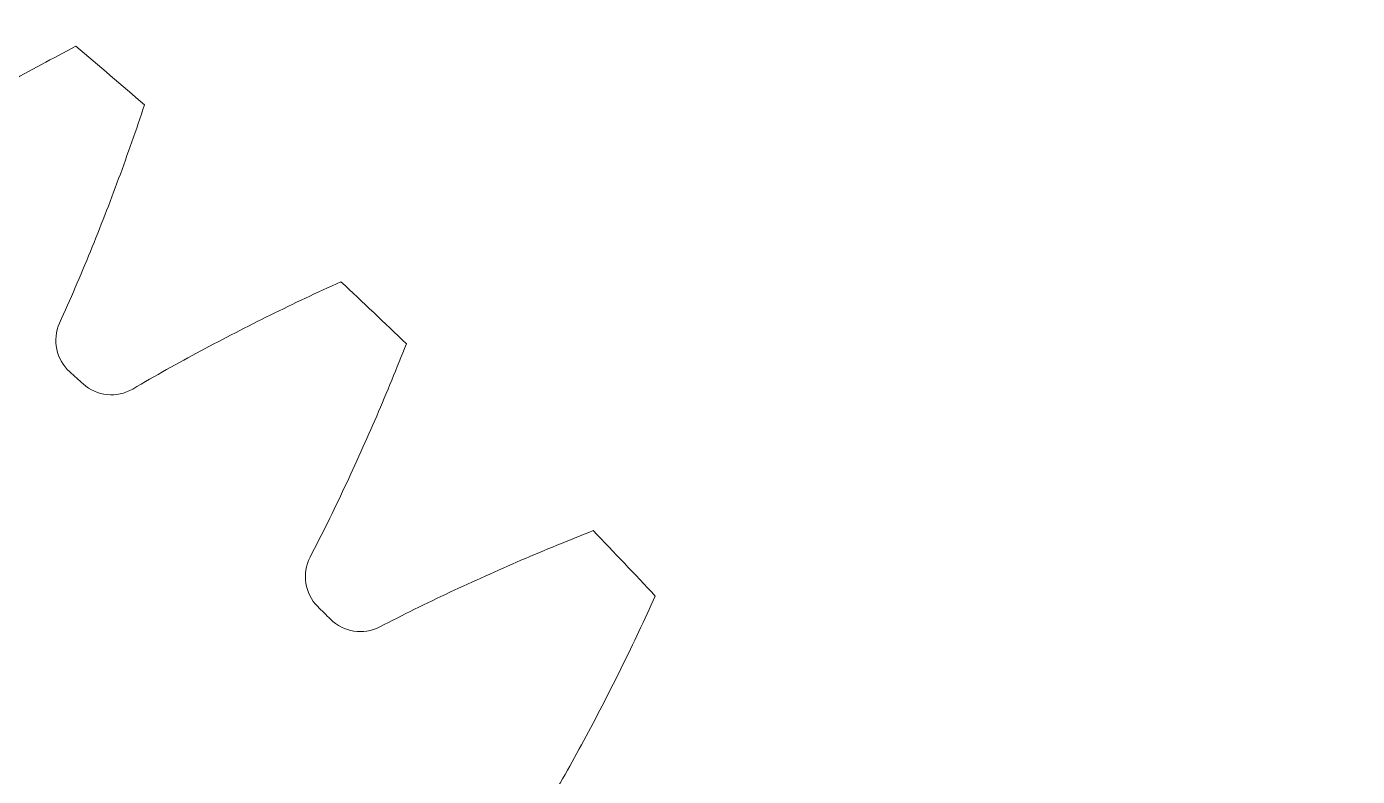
# Model space of a CAD drawing. Header units: millimetres. Extents: x -337 to 409, y -412 to 336.
# Drawn here: x -133.83 to -112.85, y 270.93 to 282.75 of the extents above; entities that cross this region are included whole.
import ezdxf

# ---------------------------------------------------------------- set-up
doc = ezdxf.new("R2010")
doc.units = ezdxf.units.MM
doc.header["$MEASUREMENT"] = 0
doc.layers.add('layer 1', color=7, linetype='Continuous')

msp = doc.modelspace()

# ---------------------------------------------------------------- linework, layer by layer
at = {"layer": 'layer 1', "color": 250, "lineweight": 20}
msp.add_ellipse((-201.8372, 200.81), major_axis=(0, 135.5), ratio=1, dxfattribs=at)
at = {"layer": 'layer 1', "lineweight": 9}
for points in [[(-136.2399, 280.5819), (-136.2399, 280.5819), (-136.1756, 280.6242), (-136.1756, 280.6242), (-136.1756, 280.6242), (-136.1756, 280.6242), (-136.1112, 280.6663), (-136.1112, 280.6663), (-136.1112, 280.6663), (-136.1112, 280.6663), (-136.0467, 280.7083), (-136.0467, 280.7083), (-136.0467, 280.7083), (-136.0467, 280.7083), (-135.9821, 280.7501), (-135.9821, 280.7501), (-135.9821, 280.7501), (-135.9821, 280.7501), (-135.9174, 280.7918), (-135.9174, 280.7918), (-135.9174, 280.7918), (-135.9174, 280.7918), (-135.8526, 280.8333), (-135.8526, 280.8333), (-135.8526, 280.8333), (-135.8526, 280.8333), (-135.7876, 280.8746), (-135.7876, 280.8746), (-135.7876, 280.8746), (-135.7876, 280.8746), (-135.7226, 280.9158), (-135.7226, 280.9158), (-135.7226, 280.9158), (-135.7226, 280.9158), (-135.6575, 280.9568), (-135.6575, 280.9568), (-135.6575, 280.9568), (-135.6575, 280.9568), (-135.5923, 280.9977), (-135.5923, 280.9977), (-135.5923, 280.9977), (-135.5923, 280.9977), (-135.527, 281.0384), (-135.527, 281.0384), (-135.527, 281.0384), (-135.527, 281.0384), (-135.4616, 281.0789), (-135.4616, 281.0789), (-135.4616, 281.0789), (-135.4616, 281.0789), (-135.3961, 281.1193), (-135.3961, 281.1193), (-135.3961, 281.1193), (-135.3961, 281.1193), (-135.3305, 281.1595), (-135.3305, 281.1595), (-135.3305, 281.1595), (-135.3305, 281.1595), (-135.2648, 281.1996), (-135.2648, 281.1996), (-135.2648, 281.1996), (-135.2648, 281.1996), (-135.199, 281.2396), (-135.199, 281.2396), (-135.199, 281.2396), (-135.199, 281.2396), (-135.1331, 281.2794), (-135.1331, 281.2794), (-135.1331, 281.2794), (-135.1331, 281.2794), (-135.0671, 281.319), (-135.0671, 281.319), (-135.0671, 281.319), (-135.0671, 281.319), (-135.0011, 281.3585), (-135.0011, 281.3585), (-135.0011, 281.3585), (-135.0011, 281.3585), (-134.935, 281.3979), (-134.935, 281.3979), (-134.935, 281.3979), (-134.935, 281.3979), (-134.8687, 281.4371), (-134.8687, 281.4371), (-134.8687, 281.4371), (-134.8687, 281.4371), (-134.8024, 281.4761), (-134.8024, 281.4761), (-134.8024, 281.4761), (-134.8024, 281.4761), (-134.736, 281.5151), (-134.736, 281.5151), (-134.736, 281.5151), (-134.736, 281.5151), (-134.6696, 281.5538), (-134.6696, 281.5538), (-134.6696, 281.5538), (-134.6696, 281.5538), (-134.603, 281.5925), (-134.603, 281.5925), (-134.603, 281.5925), (-134.603, 281.5925), (-134.5364, 281.631), (-134.5364, 281.631), (-134.5364, 281.631), (-134.5364, 281.631), (-134.4696, 281.6693), (-134.4696, 281.6693), (-134.4696, 281.6693), (-134.4696, 281.6693), (-134.4028, 281.7075), (-134.4028, 281.7075), (-134.4028, 281.7075), (-134.4028, 281.7075), (-134.336, 281.7456), (-134.336, 281.7456), (-134.336, 281.7456), (-134.336, 281.7456), (-134.269, 281.7836), (-134.269, 281.7836), (-134.269, 281.7836), (-134.269, 281.7836), (-134.202, 281.8214), (-134.202, 281.8214), (-134.202, 281.8214), (-134.202, 281.8214), (-134.1349, 281.859), (-134.1349, 281.859), (-134.1349, 281.859), (-134.1349, 281.859), (-134.0677, 281.8966), (-134.0677, 281.8966), (-134.0677, 281.8966), (-134.0677, 281.8966), (-134.0004, 281.934), (-134.0004, 281.934), (-134.0004, 281.934), (-134.0004, 281.934), (-133.9331, 281.9712), (-133.9331, 281.9712), (-133.9331, 281.9712), (-133.9331, 281.9712), (-133.8657, 282.0084), (-133.8657, 282.0084), (-133.8657, 282.0084), (-133.8657, 282.0084), (-133.7982, 282.0454), (-133.7982, 282.0454), (-133.7982, 282.0454), (-133.7982, 282.0454), (-133.7306, 282.0822), (-133.7306, 282.0822), (-133.7306, 282.0822), (-133.7306, 282.0822), (-133.663, 282.119), (-133.663, 282.119), (-133.663, 282.119), (-133.663, 282.119), (-133.5953, 282.1556), (-133.5953, 282.1556), (-133.5953, 282.1556), (-133.5953, 282.1556), (-133.5275, 282.192), (-133.5275, 282.192), (-133.5275, 282.192), (-133.5275, 282.192), (-133.4597, 282.2283), (-133.4597, 282.2283), (-133.4597, 282.2283), (-133.4597, 282.2283), (-133.3918, 282.2645), (-133.3918, 282.2645), (-133.3918, 282.2645), (-133.3918, 282.2645), (-133.3238, 282.3006), (-133.3238, 282.3006), (-133.3238, 282.3006), (-133.3238, 282.3006), (-133.2557, 282.3365), (-133.2557, 282.3365), (-133.2557, 282.3365), (-133.2557, 282.3365), (-133.1876, 282.3723), (-133.1876, 282.3723), (-133.1876, 282.3723), (-133.1876, 282.3723), (-133.1193, 282.4079), (-133.1193, 282.4079), (-133.1193, 282.4079), (-133.1193, 282.4079), (-133.0511, 282.4434), (-133.0511, 282.4434)], [(-133.3091, 278.0788), (-133.3091, 278.0788), (-133.2774, 278.1489), (-133.2774, 278.1489), (-133.2774, 278.1489), (-133.2774, 278.1489), (-133.2459, 278.2191), (-133.2459, 278.2191), (-133.2459, 278.2191), (-133.2459, 278.2191), (-133.2145, 278.2894), (-133.2145, 278.2894), (-133.2145, 278.2894), (-133.2145, 278.2894), (-133.1833, 278.3598), (-133.1833, 278.3598), (-133.1833, 278.3598), (-133.1833, 278.3598), (-133.1523, 278.4302), (-133.1523, 278.4302), (-133.1523, 278.4302), (-133.1523, 278.4302), (-133.1215, 278.5007), (-133.1215, 278.5007), (-133.1215, 278.5007), (-133.1215, 278.5007), (-133.0908, 278.5713), (-133.0908, 278.5713), (-133.0908, 278.5713), (-133.0908, 278.5713), (-133.0603, 278.6419), (-133.0603, 278.6419), (-133.0603, 278.6419), (-133.0603, 278.6419), (-133.03, 278.7127), (-133.03, 278.7127), (-133.03, 278.7127), (-133.03, 278.7127), (-132.9998, 278.7835), (-132.9998, 278.7835), (-132.9998, 278.7835), (-132.9998, 278.7835), (-132.9698, 278.8544), (-132.9698, 278.8544), (-132.9698, 278.8544), (-132.9698, 278.8544), (-132.94, 278.9253), (-132.94, 278.9253), (-132.94, 278.9253), (-132.94, 278.9253), (-132.9104, 278.9963), (-132.9104, 278.9963), (-132.9104, 278.9963), (-132.9104, 278.9963), (-132.8809, 279.0674), (-132.8809, 279.0674), (-132.8809, 279.0674), (-132.8809, 279.0674), (-132.8516, 279.1386), (-132.8516, 279.1386), (-132.8516, 279.1386), (-132.8516, 279.1386), (-132.8224, 279.2098), (-132.8224, 279.2098), (-132.8224, 279.2098), (-132.8224, 279.2098), (-132.7934, 279.2811), (-132.7934, 279.2811), (-132.7934, 279.2811), (-132.7934, 279.2811), (-132.7646, 279.3524), (-132.7646, 279.3524), (-132.7646, 279.3524), (-132.7646, 279.3524), (-132.7359, 279.4238), (-132.7359, 279.4238), (-132.7359, 279.4238), (-132.7359, 279.4238), (-132.7074, 279.4953), (-132.7074, 279.4953), (-132.7074, 279.4953), (-132.7074, 279.4953), (-132.679, 279.5669), (-132.679, 279.5669), (-132.679, 279.5669), (-132.679, 279.5669), (-132.6508, 279.6385), (-132.6508, 279.6385), (-132.6508, 279.6385), (-132.6508, 279.6385), (-132.6227, 279.7101), (-132.6227, 279.7101), (-132.6227, 279.7101), (-132.6227, 279.7101), (-132.5948, 279.7819), (-132.5948, 279.7819), (-132.5948, 279.7819), (-132.5948, 279.7819), (-132.5671, 279.8536), (-132.5671, 279.8536), (-132.5671, 279.8536), (-132.5671, 279.8536), (-132.5395, 279.9255), (-132.5395, 279.9255), (-132.5395, 279.9255), (-132.5395, 279.9255), (-132.512, 279.9974), (-132.512, 279.9974), (-132.512, 279.9974), (-132.512, 279.9974), (-132.4847, 280.0693), (-132.4847, 280.0693), (-132.4847, 280.0693), (-132.4847, 280.0693), (-132.4576, 280.1413), (-132.4576, 280.1413), (-132.4576, 280.1413), (-132.4576, 280.1413), (-132.4306, 280.2134), (-132.4306, 280.2134), (-132.4306, 280.2134), (-132.4306, 280.2134), (-132.4037, 280.2855), (-132.4037, 280.2855), (-132.4037, 280.2855), (-132.4037, 280.2855), (-132.377, 280.3577), (-132.377, 280.3577), (-132.377, 280.3577), (-132.377, 280.3577), (-132.3505, 280.4299), (-132.3505, 280.4299), (-132.3505, 280.4299), (-132.3505, 280.4299), (-132.3241, 280.5022), (-132.3241, 280.5022), (-132.3241, 280.5022), (-132.3241, 280.5022), (-132.2978, 280.5746), (-132.2978, 280.5746), (-132.2978, 280.5746), (-132.2978, 280.5746), (-132.2716, 280.6469), (-132.2716, 280.6469), (-132.2716, 280.6469), (-132.2716, 280.6469), (-132.2457, 280.7194), (-132.2457, 280.7194), (-132.2457, 280.7194), (-132.2457, 280.7194), (-132.2198, 280.7919), (-132.2198, 280.7919), (-132.2198, 280.7919), (-132.2198, 280.7919), (-132.1941, 280.8644), (-132.1941, 280.8644), (-132.1941, 280.8644), (-132.1941, 280.8644), (-132.1686, 280.937), (-132.1686, 280.937), (-132.1686, 280.937), (-132.1686, 280.937), (-132.1432, 281.0097), (-132.1432, 281.0097), (-132.1432, 281.0097), (-132.1432, 281.0097), (-132.1179, 281.0824), (-132.1179, 281.0824), (-132.1179, 281.0824), (-132.1179, 281.0824), (-132.0928, 281.1551), (-132.0928, 281.1551), (-132.0928, 281.1551), (-132.0928, 281.1551), (-132.0678, 281.2279), (-132.0678, 281.2279), (-132.0678, 281.2279), (-132.0678, 281.2279), (-132.043, 281.3007), (-132.043, 281.3007), (-132.043, 281.3007), (-132.043, 281.3007), (-132.0183, 281.3736), (-132.0183, 281.3736), (-132.0183, 281.3736), (-132.0183, 281.3736), (-131.9938, 281.4466), (-131.9938, 281.4466), (-131.9938, 281.4466), (-131.9938, 281.4466), (-131.9694, 281.5196), (-131.9694, 281.5196)], [(-132.1549, 277.0395), (-132.1549, 277.0395), (-132.0884, 277.0784), (-132.0884, 277.0784), (-132.0884, 277.0784), (-132.0884, 277.0784), (-132.0219, 277.1171), (-132.0219, 277.1171), (-132.0219, 277.1171), (-132.0219, 277.1171), (-131.9553, 277.1556), (-131.9553, 277.1556), (-131.9553, 277.1556), (-131.9553, 277.1556), (-131.8886, 277.194), (-131.8886, 277.194), (-131.8886, 277.194), (-131.8886, 277.194), (-131.8218, 277.2322), (-131.8218, 277.2322), (-131.8218, 277.2322), (-131.8218, 277.2322), (-131.7549, 277.2702), (-131.7549, 277.2702), (-131.7549, 277.2702), (-131.7549, 277.2702), (-131.6879, 277.3081), (-131.6879, 277.3081), (-131.6879, 277.3081), (-131.6879, 277.3081), (-131.6208, 277.3458), (-131.6208, 277.3458), (-131.6208, 277.3458), (-131.6208, 277.3458), (-131.5536, 277.3834), (-131.5536, 277.3834), (-131.5536, 277.3834), (-131.5536, 277.3834), (-131.4864, 277.4208), (-131.4864, 277.4208), (-131.4864, 277.4208), (-131.4864, 277.4208), (-131.419, 277.458), (-131.419, 277.458), (-131.419, 277.458), (-131.419, 277.458), (-131.3516, 277.4951), (-131.3516, 277.4951), (-131.3516, 277.4951), (-131.3516, 277.4951), (-131.2841, 277.532), (-131.2841, 277.532), (-131.2841, 277.532), (-131.2841, 277.532), (-131.2164, 277.5687), (-131.2164, 277.5687), (-131.2164, 277.5687), (-131.2164, 277.5687), (-131.1487, 277.6053), (-131.1487, 277.6053), (-131.1487, 277.6053), (-131.1487, 277.6053), (-131.0809, 277.6418), (-131.0809, 277.6418), (-131.0809, 277.6418), (-131.0809, 277.6418), (-131.0131, 277.6781), (-131.0131, 277.6781), (-131.0131, 277.6781), (-131.0131, 277.6781), (-130.9451, 277.7142), (-130.9451, 277.7142), (-130.9451, 277.7142), (-130.9451, 277.7142), (-130.8771, 277.7502), (-130.8771, 277.7502), (-130.8771, 277.7502), (-130.8771, 277.7502), (-130.809, 277.786), (-130.809, 277.786), (-130.809, 277.786), (-130.809, 277.786), (-130.7408, 277.8217), (-130.7408, 277.8217), (-130.7408, 277.8217), (-130.7408, 277.8217), (-130.6725, 277.8572), (-130.6725, 277.8572), (-130.6725, 277.8572), (-130.6725, 277.8572), (-130.6042, 277.8926), (-130.6042, 277.8926), (-130.6042, 277.8926), (-130.6042, 277.8926), (-130.5358, 277.9279), (-130.5358, 277.9279), (-130.5358, 277.9279), (-130.5358, 277.9279), (-130.4673, 277.963), (-130.4673, 277.963), (-130.4673, 277.963), (-130.4673, 277.963), (-130.3987, 277.9979), (-130.3987, 277.9979), (-130.3987, 277.9979), (-130.3987, 277.9979), (-130.3301, 278.0328), (-130.3301, 278.0328), (-130.3301, 278.0328), (-130.3301, 278.0328), (-130.2614, 278.0674), (-130.2614, 278.0674), (-130.2614, 278.0674), (-130.2614, 278.0674), (-130.1926, 278.102), (-130.1926, 278.102), (-130.1926, 278.102), (-130.1926, 278.102), (-130.1238, 278.1363), (-130.1238, 278.1363), (-130.1238, 278.1363), (-130.1238, 278.1363), (-130.0549, 278.1706), (-130.0549, 278.1706), (-130.0549, 278.1706), (-130.0549, 278.1706), (-129.9859, 278.2047), (-129.9859, 278.2047), (-129.9859, 278.2047), (-129.9859, 278.2047), (-129.9168, 278.2387), (-129.9168, 278.2387), (-129.9168, 278.2387), (-129.9168, 278.2387), (-129.8477, 278.2725), (-129.8477, 278.2725), (-129.8477, 278.2725), (-129.8477, 278.2725), (-129.7785, 278.3062), (-129.7785, 278.3062), (-129.7785, 278.3062), (-129.7785, 278.3062), (-129.7092, 278.3397), (-129.7092, 278.3397), (-129.7092, 278.3397), (-129.7092, 278.3397), (-129.6399, 278.3732), (-129.6399, 278.3732), (-129.6399, 278.3732), (-129.6399, 278.3732), (-129.5705, 278.4064), (-129.5705, 278.4064), (-129.5705, 278.4064), (-129.5705, 278.4064), (-129.5011, 278.4396), (-129.5011, 278.4396), (-129.5011, 278.4396), (-129.5011, 278.4396), (-129.4315, 278.4726), (-129.4315, 278.4726), (-129.4315, 278.4726), (-129.4315, 278.4726), (-129.3619, 278.5054), (-129.3619, 278.5054), (-129.3619, 278.5054), (-129.3619, 278.5054), (-129.2923, 278.5382), (-129.2923, 278.5382), (-129.2923, 278.5382), (-129.2923, 278.5382), (-129.2226, 278.5707), (-129.2226, 278.5707), (-129.2226, 278.5707), (-129.2226, 278.5707), (-129.1528, 278.6032), (-129.1528, 278.6032), (-129.1528, 278.6032), (-129.1528, 278.6032), (-129.0829, 278.6355), (-129.0829, 278.6355), (-129.0829, 278.6355), (-129.0829, 278.6355), (-129.013, 278.6676), (-129.013, 278.6676), (-129.013, 278.6676), (-129.013, 278.6676), (-128.943, 278.6997), (-128.943, 278.6997), (-128.943, 278.6997), (-128.943, 278.6997), (-128.873, 278.7315), (-128.873, 278.7315)], [(-129.3591, 274.3864), (-129.3591, 274.3864), (-129.3238, 274.4548), (-129.3238, 274.4548), (-129.3238, 274.4548), (-129.3238, 274.4548), (-129.2886, 274.5232), (-129.2886, 274.5232), (-129.2886, 274.5232), (-129.2886, 274.5232), (-129.2536, 274.5918), (-129.2536, 274.5918), (-129.2536, 274.5918), (-129.2536, 274.5918), (-129.2188, 274.6604), (-129.2188, 274.6604), (-129.2188, 274.6604), (-129.2188, 274.6604), (-129.1841, 274.7291), (-129.1841, 274.7291), (-129.1841, 274.7291), (-129.1841, 274.7291), (-129.1496, 274.7979), (-129.1496, 274.7979), (-129.1496, 274.7979), (-129.1496, 274.7979), (-129.1153, 274.8668), (-129.1153, 274.8668), (-129.1153, 274.8668), (-129.1153, 274.8668), (-129.0812, 274.9358), (-129.0812, 274.9358), (-129.0812, 274.9358), (-129.0812, 274.9358), (-129.0472, 275.0048), (-129.0472, 275.0048), (-129.0472, 275.0048), (-129.0472, 275.0048), (-129.0133, 275.0739), (-129.0133, 275.0739), (-129.0133, 275.0739), (-129.0133, 275.0739), (-128.9797, 275.1432), (-128.9797, 275.1432), (-128.9797, 275.1432), (-128.9797, 275.1432), (-128.9462, 275.2124), (-128.9462, 275.2124), (-128.9462, 275.2124), (-128.9462, 275.2124), (-128.9129, 275.2818), (-128.9129, 275.2818), (-128.9129, 275.2818), (-128.9129, 275.2818), (-128.8797, 275.3513), (-128.8797, 275.3513), (-128.8797, 275.3513), (-128.8797, 275.3513), (-128.8467, 275.4208), (-128.8467, 275.4208), (-128.8467, 275.4208), (-128.8467, 275.4208), (-128.8139, 275.4904), (-128.8139, 275.4904), (-128.8139, 275.4904), (-128.8139, 275.4904), (-128.7812, 275.5601), (-128.7812, 275.5601), (-128.7812, 275.5601), (-128.7812, 275.5601), (-128.7486, 275.6298), (-128.7486, 275.6298), (-128.7486, 275.6298), (-128.7486, 275.6298), (-128.7163, 275.6996), (-128.7163, 275.6996), (-128.7163, 275.6996), (-128.7163, 275.6996), (-128.684, 275.7695), (-128.684, 275.7695), (-128.684, 275.7695), (-128.684, 275.7695), (-128.652, 275.8395), (-128.652, 275.8395), (-128.652, 275.8395), (-128.652, 275.8395), (-128.6201, 275.9095), (-128.6201, 275.9095), (-128.6201, 275.9095), (-128.6201, 275.9095), (-128.5883, 275.9796), (-128.5883, 275.9796), (-128.5883, 275.9796), (-128.5883, 275.9796), (-128.5567, 276.0498), (-128.5567, 276.0498), (-128.5567, 276.0498), (-128.5567, 276.0498), (-128.5252, 276.12), (-128.5252, 276.12), (-128.5252, 276.12), (-128.5252, 276.12), (-128.4939, 276.1903), (-128.4939, 276.1903), (-128.4939, 276.1903), (-128.4939, 276.1903), (-128.4627, 276.2607), (-128.4627, 276.2607), (-128.4627, 276.2607), (-128.4627, 276.2607), (-128.4317, 276.3311), (-128.4317, 276.3311), (-128.4317, 276.3311), (-128.4317, 276.3311), (-128.4008, 276.4016), (-128.4008, 276.4016), (-128.4008, 276.4016), (-128.4008, 276.4016), (-128.3701, 276.4721), (-128.3701, 276.4721), (-128.3701, 276.4721), (-128.3701, 276.4721), (-128.3395, 276.5427), (-128.3395, 276.5427), (-128.3395, 276.5427), (-128.3395, 276.5427), (-128.309, 276.6134), (-128.309, 276.6134), (-128.309, 276.6134), (-128.309, 276.6134), (-128.2787, 276.6842), (-128.2787, 276.6842), (-128.2787, 276.6842), (-128.2787, 276.6842), (-128.2485, 276.755), (-128.2485, 276.755), (-128.2485, 276.755), (-128.2485, 276.755), (-128.2185, 276.8258), (-128.2185, 276.8258), (-128.2185, 276.8258), (-128.2185, 276.8258), (-128.1886, 276.8967), (-128.1886, 276.8967), (-128.1886, 276.8967), (-128.1886, 276.8967), (-128.1589, 276.9677), (-128.1589, 276.9677), (-128.1589, 276.9677), (-128.1589, 276.9677), (-128.1293, 277.0388), (-128.1293, 277.0388), (-128.1293, 277.0388), (-128.1293, 277.0388), (-128.0998, 277.1099), (-128.0998, 277.1099), (-128.0998, 277.1099), (-128.0998, 277.1099), (-128.0705, 277.181), (-128.0705, 277.181), (-128.0705, 277.181), (-128.0705, 277.181), (-128.0413, 277.2522), (-128.0413, 277.2522), (-128.0413, 277.2522), (-128.0413, 277.2522), (-128.0123, 277.3235), (-128.0123, 277.3235), (-128.0123, 277.3235), (-128.0123, 277.3235), (-127.9834, 277.3948), (-127.9834, 277.3948), (-127.9834, 277.3948), (-127.9834, 277.3948), (-127.9547, 277.4662), (-127.9547, 277.4662), (-127.9547, 277.4662), (-127.9547, 277.4662), (-127.9261, 277.5377), (-127.9261, 277.5377), (-127.9261, 277.5377), (-127.9261, 277.5377), (-127.8976, 277.6092), (-127.8976, 277.6092), (-127.8976, 277.6092), (-127.8976, 277.6092), (-127.8693, 277.6807), (-127.8693, 277.6807), (-127.8693, 277.6807), (-127.8693, 277.6807), (-127.8412, 277.7524), (-127.8412, 277.7524)], [(-128.2608, 273.2881), (-128.2608, 273.2881), (-128.1924, 273.3235), (-128.1924, 273.3235), (-128.1924, 273.3235), (-128.1924, 273.3235), (-128.124, 273.3586), (-128.124, 273.3586), (-128.124, 273.3586), (-128.124, 273.3586), (-128.0554, 273.3936), (-128.0554, 273.3936), (-128.0554, 273.3936), (-128.0554, 273.3936), (-127.9868, 273.4284), (-127.9868, 273.4284), (-127.9868, 273.4284), (-127.9868, 273.4284), (-127.9181, 273.4631), (-127.9181, 273.4631), (-127.9181, 273.4631), (-127.9181, 273.4631), (-127.8493, 273.4976), (-127.8493, 273.4976), (-127.8493, 273.4976), (-127.8493, 273.4976), (-127.7804, 273.5319), (-127.7804, 273.5319), (-127.7804, 273.5319), (-127.7804, 273.5319), (-127.7115, 273.5661), (-127.7115, 273.5661), (-127.7115, 273.5661), (-127.7115, 273.5661), (-127.6424, 273.6001), (-127.6424, 273.6001), (-127.6424, 273.6001), (-127.6424, 273.6001), (-127.5733, 273.6339), (-127.5733, 273.6339), (-127.5733, 273.6339), (-127.5733, 273.6339), (-127.5041, 273.6675), (-127.5041, 273.6675), (-127.5041, 273.6675), (-127.5041, 273.6675), (-127.4348, 273.701), (-127.4348, 273.701), (-127.4348, 273.701), (-127.4348, 273.701), (-127.3654, 273.7344), (-127.3654, 273.7344), (-127.3654, 273.7344), (-127.3654, 273.7344), (-127.296, 273.7675), (-127.296, 273.7675), (-127.296, 273.7675), (-127.296, 273.7675), (-127.2264, 273.8005), (-127.2264, 273.8005), (-127.2264, 273.8005), (-127.2264, 273.8005), (-127.1568, 273.8334), (-127.1568, 273.8334), (-127.1568, 273.8334), (-127.1568, 273.8334), (-127.0872, 273.8661), (-127.0872, 273.8661), (-127.0872, 273.8661), (-127.0872, 273.8661), (-127.0174, 273.8986), (-127.0174, 273.8986), (-127.0174, 273.8986), (-127.0174, 273.8986), (-126.9476, 273.931), (-126.9476, 273.931), (-126.9476, 273.931), (-126.9476, 273.931), (-126.8777, 273.9632), (-126.8777, 273.9632), (-126.8777, 273.9632), (-126.8777, 273.9632), (-126.8078, 273.9953), (-126.8078, 273.9953), (-126.8078, 273.9953), (-126.8078, 273.9953), (-126.7377, 274.0272), (-126.7377, 274.0272), (-126.7377, 274.0272), (-126.7377, 274.0272), (-126.6676, 274.0589), (-126.6676, 274.0589), (-126.6676, 274.0589), (-126.6676, 274.0589), (-126.5975, 274.0906), (-126.5975, 274.0906), (-126.5975, 274.0906), (-126.5975, 274.0906), (-126.5272, 274.122), (-126.5272, 274.122), (-126.5272, 274.122), (-126.5272, 274.122), (-126.4569, 274.1534), (-126.4569, 274.1534), (-126.4569, 274.1534), (-126.4569, 274.1534), (-126.3866, 274.1845), (-126.3866, 274.1845), (-126.3866, 274.1845), (-126.3866, 274.1845), (-126.3162, 274.2156), (-126.3162, 274.2156), (-126.3162, 274.2156), (-126.3162, 274.2156), (-126.2457, 274.2464), (-126.2457, 274.2464), (-126.2457, 274.2464), (-126.2457, 274.2464), (-126.1751, 274.2772), (-126.1751, 274.2772), (-126.1751, 274.2772), (-126.1751, 274.2772), (-126.1045, 274.3078), (-126.1045, 274.3078), (-126.1045, 274.3078), (-126.1045, 274.3078), (-126.0338, 274.3382), (-126.0338, 274.3382), (-126.0338, 274.3382), (-126.0338, 274.3382), (-125.9631, 274.3685), (-125.9631, 274.3685), (-125.9631, 274.3685), (-125.9631, 274.3685), (-125.8923, 274.3987), (-125.8923, 274.3987), (-125.8923, 274.3987), (-125.8923, 274.3987), (-125.8214, 274.4287), (-125.8214, 274.4287), (-125.8214, 274.4287), (-125.8214, 274.4287), (-125.7505, 274.4586), (-125.7505, 274.4586), (-125.7505, 274.4586), (-125.7505, 274.4586), (-125.6795, 274.4883), (-125.6795, 274.4883), (-125.6795, 274.4883), (-125.6795, 274.4883), (-125.6085, 274.5179), (-125.6085, 274.5179), (-125.6085, 274.5179), (-125.6085, 274.5179), (-125.5374, 274.5474), (-125.5374, 274.5474), (-125.5374, 274.5474), (-125.5374, 274.5474), (-125.4662, 274.5767), (-125.4662, 274.5767), (-125.4662, 274.5767), (-125.4662, 274.5767), (-125.395, 274.6059), (-125.395, 274.6059), (-125.395, 274.6059), (-125.395, 274.6059), (-125.3237, 274.6349), (-125.3237, 274.6349), (-125.3237, 274.6349), (-125.3237, 274.6349), (-125.2524, 274.6638), (-125.2524, 274.6638), (-125.2524, 274.6638), (-125.2524, 274.6638), (-125.181, 274.6926), (-125.181, 274.6926), (-125.181, 274.6926), (-125.181, 274.6926), (-125.1096, 274.7212), (-125.1096, 274.7212), (-125.1096, 274.7212), (-125.1096, 274.7212), (-125.038, 274.7496), (-125.038, 274.7496), (-125.038, 274.7496), (-125.038, 274.7496), (-124.9665, 274.7779), (-124.9665, 274.7779), (-124.9665, 274.7779), (-124.9665, 274.7779), (-124.8949, 274.8061), (-124.8949, 274.8061)], [(-125.6077, 270.4924), (-125.6077, 270.4924), (-125.5689, 270.5588), (-125.5689, 270.5588), (-125.5689, 270.5588), (-125.5689, 270.5588), (-125.5302, 270.6253), (-125.5302, 270.6253), (-125.5302, 270.6253), (-125.5302, 270.6253), (-125.4916, 270.6919), (-125.4916, 270.6919), (-125.4916, 270.6919), (-125.4916, 270.6919), (-125.4533, 270.7586), (-125.4533, 270.7586), (-125.4533, 270.7586), (-125.4533, 270.7586), (-125.4151, 270.8254), (-125.4151, 270.8254), (-125.4151, 270.8254), (-125.4151, 270.8254), (-125.377, 270.8923), (-125.377, 270.8923), (-125.377, 270.8923), (-125.377, 270.8923), (-125.3391, 270.9593), (-125.3391, 270.9593), (-125.3391, 270.9593), (-125.3391, 270.9593), (-125.3014, 271.0264), (-125.3014, 271.0264), (-125.3014, 271.0264), (-125.3014, 271.0264), (-125.2639, 271.0936), (-125.2639, 271.0936), (-125.2639, 271.0936), (-125.2639, 271.0936), (-125.2265, 271.1609), (-125.2265, 271.1609), (-125.2265, 271.1609), (-125.2265, 271.1609), (-125.1892, 271.2282), (-125.1892, 271.2282), (-125.1892, 271.2282), (-125.1892, 271.2282), (-125.1522, 271.2957), (-125.1522, 271.2957), (-125.1522, 271.2957), (-125.1522, 271.2957), (-125.1153, 271.3632), (-125.1153, 271.3632), (-125.1153, 271.3632), (-125.1153, 271.3632), (-125.0785, 271.4308), (-125.0785, 271.4308), (-125.0785, 271.4308), (-125.0785, 271.4308), (-125.0419, 271.4985), (-125.0419, 271.4985), (-125.0419, 271.4985), (-125.0419, 271.4985), (-125.0055, 271.5663), (-125.0055, 271.5663), (-125.0055, 271.5663), (-125.0055, 271.5663), (-124.9692, 271.6342), (-124.9692, 271.6342), (-124.9692, 271.6342), (-124.9692, 271.6342), (-124.933, 271.7021), (-124.933, 271.7021), (-124.933, 271.7021), (-124.933, 271.7021), (-124.897, 271.7701), (-124.897, 271.7701), (-124.897, 271.7701), (-124.897, 271.7701), (-124.8612, 271.8382), (-124.8612, 271.8382), (-124.8612, 271.8382), (-124.8612, 271.8382), (-124.8255, 271.9064), (-124.8255, 271.9064), (-124.8255, 271.9064), (-124.8255, 271.9064), (-124.79, 271.9747), (-124.79, 271.9747), (-124.79, 271.9747), (-124.79, 271.9747), (-124.7546, 272.043), (-124.7546, 272.043), (-124.7546, 272.043), (-124.7546, 272.043), (-124.7193, 272.1114), (-124.7193, 272.1114), (-124.7193, 272.1114), (-124.7193, 272.1114), (-124.6842, 272.1799), (-124.6842, 272.1799), (-124.6842, 272.1799), (-124.6842, 272.1799), (-124.6493, 272.2485), (-124.6493, 272.2485), (-124.6493, 272.2485), (-124.6493, 272.2485), (-124.6145, 272.3171), (-124.6145, 272.3171), (-124.6145, 272.3171), (-124.6145, 272.3171), (-124.5798, 272.3858), (-124.5798, 272.3858), (-124.5798, 272.3858), (-124.5798, 272.3858), (-124.5453, 272.4546), (-124.5453, 272.4546), (-124.5453, 272.4546), (-124.5453, 272.4546), (-124.5109, 272.5235), (-124.5109, 272.5235), (-124.5109, 272.5235), (-124.5109, 272.5235), (-124.4766, 272.5924), (-124.4766, 272.5924), (-124.4766, 272.5924), (-124.4766, 272.5924), (-124.4425, 272.6614), (-124.4425, 272.6614), (-124.4425, 272.6614), (-124.4425, 272.6614), (-124.4086, 272.7304), (-124.4086, 272.7304), (-124.4086, 272.7304), (-124.4086, 272.7304), (-124.3747, 272.7995), (-124.3747, 272.7995), (-124.3747, 272.7995), (-124.3747, 272.7995), (-124.341, 272.8687), (-124.341, 272.8687), (-124.341, 272.8687), (-124.341, 272.8687), (-124.3075, 272.938), (-124.3075, 272.938), (-124.3075, 272.938), (-124.3075, 272.938), (-124.2741, 273.0073), (-124.2741, 273.0073), (-124.2741, 273.0073), (-124.2741, 273.0073), (-124.2408, 273.0767), (-124.2408, 273.0767), (-124.2408, 273.0767), (-124.2408, 273.0767), (-124.2077, 273.1462), (-124.2077, 273.1462), (-124.2077, 273.1462), (-124.2077, 273.1462), (-124.1747, 273.2157), (-124.1747, 273.2157), (-124.1747, 273.2157), (-124.1747, 273.2157), (-124.1418, 273.2853), (-124.1418, 273.2853), (-124.1418, 273.2853), (-124.1418, 273.2853), (-124.1091, 273.355), (-124.1091, 273.355), (-124.1091, 273.355), (-124.1091, 273.355), (-124.0765, 273.4247), (-124.0765, 273.4247), (-124.0765, 273.4247), (-124.0765, 273.4247), (-124.0441, 273.4945), (-124.0441, 273.4945), (-124.0441, 273.4945), (-124.0441, 273.4945), (-124.0118, 273.5643), (-124.0118, 273.5643), (-124.0118, 273.5643), (-124.0118, 273.5643), (-123.9796, 273.6342), (-123.9796, 273.6342), (-123.9796, 273.6342), (-123.9796, 273.6342), (-123.9476, 273.7042), (-123.9476, 273.7042), (-123.9476, 273.7042), (-123.9476, 273.7042), (-123.9157, 273.7743), (-123.9157, 273.7743)]]:
    msp.add_open_spline(points, degree=3, knots=[0, 0, 0, 0, 0.0208333, 0.0208333, 0.0208333, 0.0208333, 0.0416667, 0.0416667, 0.0416667, 0.0416667, 0.0625, 0.0625, 0.0625, 0.0625, 0.0833333, 0.0833333, 0.0833333, 0.0833333, 0.1041667, 0.1041667, 0.1041667, 0.1041667, 0.125, 0.125, 0.125, 0.125, 0.1458333, 0.1458333, 0.1458333, 0.1458333, 0.1666667, 0.1666667, 0.1666667, 0.1666667, 0.1875, 0.1875, 0.1875, 0.1875, 0.2083333, 0.2083333, 0.2083333, 0.2083333, 0.2291667, 0.2291667, 0.2291667, 0.2291667, 0.25, 0.25, 0.25, 0.25, 0.2708333, 0.2708333, 0.2708333, 0.2708333, 0.2916667, 0.2916667, 0.2916667, 0.2916667, 0.3125, 0.3125, 0.3125, 0.3125, 0.3333333, 0.3333333, 0.3333333, 0.3333333, 0.3541667, 0.3541667, 0.3541667, 0.3541667, 0.375, 0.375, 0.375, 0.375, 0.3958333, 0.3958333, 0.3958333, 0.3958333, 0.4166667, 0.4166667, 0.4166667, 0.4166667, 0.4375, 0.4375, 0.4375, 0.4375, 0.4583333, 0.4583333, 0.4583333, 0.4583333, 0.4791667, 0.4791667, 0.4791667, 0.4791667, 0.5, 0.5, 0.5, 0.5, 0.5208333, 0.5208333, 0.5208333, 0.5208333, 0.5416667, 0.5416667, 0.5416667, 0.5416667, 0.5625, 0.5625, 0.5625, 0.5625, 0.5833333, 0.5833333, 0.5833333, 0.5833333, 0.6041667, 0.6041667, 0.6041667, 0.6041667, 0.625, 0.625, 0.625, 0.625, 0.6458333, 0.6458333, 0.6458333, 0.6458333, 0.6666667, 0.6666667, 0.6666667, 0.6666667, 0.6875, 0.6875, 0.6875, 0.6875, 0.7083333, 0.7083333, 0.7083333, 0.7083333, 0.7291667, 0.7291667, 0.7291667, 0.7291667, 0.75, 0.75, 0.75, 0.75, 0.7708333, 0.7708333, 0.7708333, 0.7708333, 0.7916667, 0.7916667, 0.7916667, 0.7916667, 0.8125, 0.8125, 0.8125, 0.8125, 0.8333333, 0.8333333, 0.8333333, 0.8333333, 0.8541667, 0.8541667, 0.8541667, 0.8541667, 0.875, 0.875, 0.875, 0.875, 0.8958333, 0.8958333, 0.8958333, 0.8958333, 0.9166667, 0.9166667, 0.9166667, 0.9166667, 0.9375, 0.9375, 0.9375, 0.9375, 0.9583333, 0.9583333, 0.9583333, 0.9583333, 0.9791667, 0.9791667, 0.9791667, 0.9791667, 1, 1, 1, 1], dxfattribs=at)
for points in [[(-131.9694, 281.5196), (-132.3279, 281.8299), (-132.6885, 282.1379), (-133.0511, 282.4434)], [(-127.8412, 277.7524), (-128.1829, 278.081), (-128.5269, 278.4074), (-128.873, 278.7315)], [(-133.3091, 278.0788), (-133.4289, 277.8146), (-133.3636, 277.5032), (-133.1478, 277.3094)], [(-133.0423, 277.2145), (-133.0774, 277.2462), (-133.1126, 277.2778), (-133.1478, 277.3094)], [(-132.937, 277.1195), (-132.972, 277.1512), (-133.0072, 277.1829), (-133.0423, 277.2145)], [(-132.937, 277.1195), (-132.7216, 276.9251), (-132.4051, 276.8927), (-132.1549, 277.0395)], [(-123.9157, 273.7743), (-124.2398, 274.1204), (-124.5662, 274.4643), (-124.8949, 274.8061)], [(-129.3591, 274.3864), (-129.4926, 274.1288), (-129.4437, 273.8144), (-129.2382, 273.6096)], [(-129.1379, 273.5094), (-129.1713, 273.5428), (-129.2048, 273.5762), (-129.2382, 273.6096)], [(-129.0376, 273.409), (-129.071, 273.4425), (-129.1044, 273.4759), (-129.1379, 273.5094)], [(-129.0376, 273.409), (-128.8328, 273.2036), (-128.5184, 273.1547), (-128.2608, 273.2881)]]:
    msp.add_open_spline(points, degree=3, dxfattribs=at)

doc.saveas('drawing.dxf')
